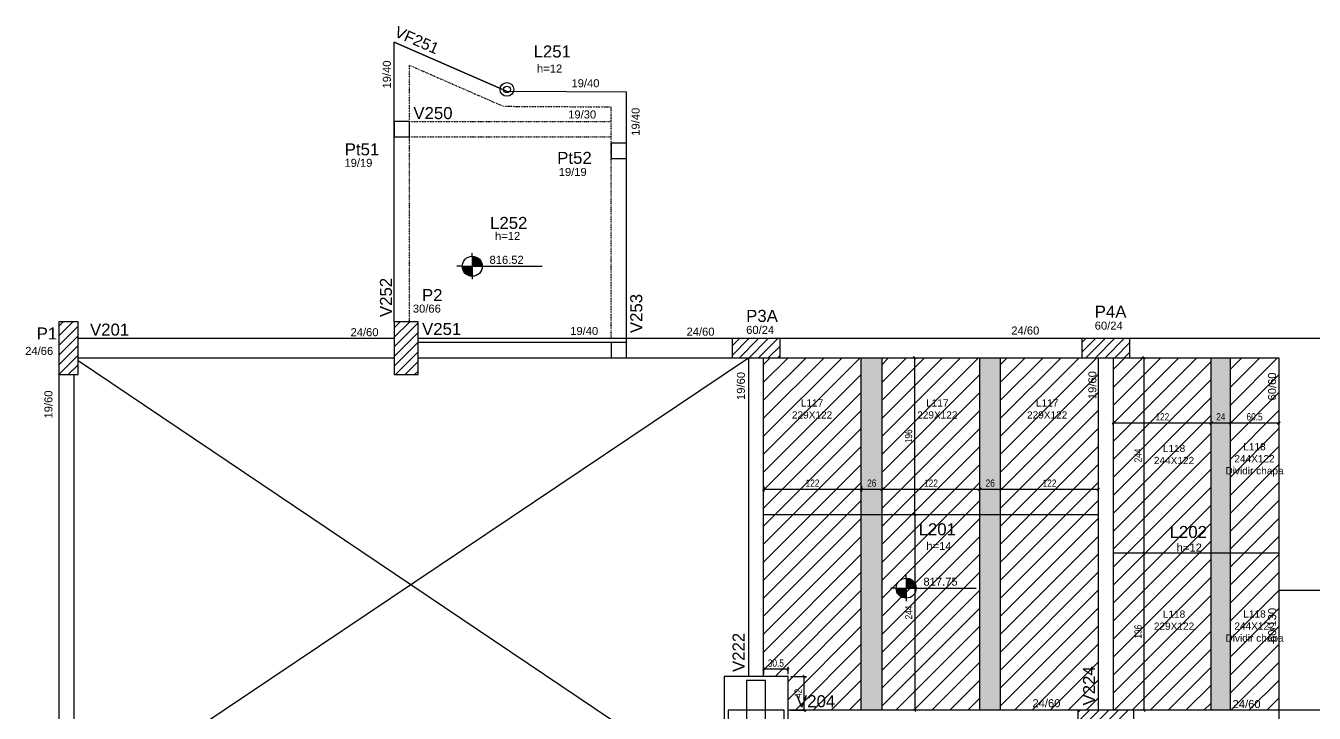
# Model space of a CAD drawing. Header units: millimetres. Extents: x 2698 to 6297, y 1634 to 3295.
# Drawn here: x 2709 to 4318, y 2437 to 3295 of the extents above; entities that cross this region are included whole.
import ezdxf

# ---------------------------------------------------------------- set-up
doc = ezdxf.new("R2010")
doc.units = ezdxf.units.MM
doc.linetypes.add('ESTILO_TQS_0004', pattern=[2, 0.5, -0.4, 0.1, -0.4, 0.1, -0.5])
for name, color, linetype in [('1', 1, 'Continuous'), ('3', 3, 'Continuous'), ('4', 4, 'Continuous'), ('7', 7, 'Continuous'), ('AUX00', 7, 'Continuous'), ('Painéis', 200, 'Continuous')]:
    doc.layers.add(name, color=color, linetype=linetype)
doc.layers.add('Hachura', color=251, linetype='Continuous', lineweight=9)
doc.layers.add('REAPROVEITAMENTO', color=251, linetype='Continuous', lineweight=9)
doc.styles.add('COTA TECNICA-50', font='techl___.ttf', dxfattribs={"height": 9})
doc.styles.get("Standard").update_dxf_attribs({"font": 'arial.ttf'})
doc.dimstyles.new('COTA PAINEL-50', dxfattribs={"dimtxt": 9, "dimasz": 3, "dimexe": 3, "dimexo": 3, "dimgap": 3, "dimtad": 1, "dimdec": 1, "dimzin": 12, "dimdsep": 46, "dimtxsty": 'COTA TECNICA-50', "dimblk1": 'OBLIQUE', "dimblk2": 'OBLIQUE', "dimsah": 1, "dimcen": 0.9, "dimclrd": 4, "dimclre": 4, "dimclrt": 240, "dimadec": 1, "dimazin": 3, "dimtfac": 1, "dimtdec": 1, "dimtmove": 0, "dimatfit": 3, "dimfxl": 1, "dimtolj": 1, "dimtzin": 12, "dimarcsym": 0})

# ---------------------------------------------------------------- blocks, each defined once
blk = doc.blocks.new('_Oblique')
at = {"color": 0, "linetype": 'ByBlock', "lineweight": -2}
blk.add_line((-0.5, -0.5), (0.5, 0.5), dxfattribs=at)
blk = doc.blocks.new('*D34')
at = {"layer": 'Defpoints', "color": 0, "transparency": 16777216}
for p in [(3630.4, 2723.2), (3752.4, 2723.9), (3752.4, 2716.5)]:
    blk.add_point(p, dxfattribs=at)
at = {"layer": 'Painéis', "color": 4, "lineweight": -2, "transparency": 16777216}
for p, q in [((3630.4, 2720.2), (3630.4, 2713.5)), ((3752.4, 2720.9), (3752.4, 2713.5)), ((3630.4, 2716.5), (3752.4, 2716.5))]:
    blk.add_line(p, q, dxfattribs=at)
at = {"layer": 'Painéis', "color": 4, "lineweight": -2, "transparency": 16777216, "xscale": 3, "yscale": 3, "zscale": 3, "rotation": 180}
blk.add_blockref('_Oblique', (3630.4, 2716.5), dxfattribs=at)
at = {"layer": 'Painéis', "color": 4, "lineweight": -2, "transparency": 16777216, "xscale": 3, "yscale": 3, "zscale": 3}
blk.add_blockref('_Oblique', (3752.4, 2716.5), dxfattribs=at)
at = {"layer": 'Painéis', "color": 240, "transparency": 16777216, "insert": (3691.4, 2724.1), "char_height": 9, "attachment_point": 5, "style": 'COTA TECNICA-50'}
blk.add_mtext('\\A1;122', dxfattribs=at)
blk = doc.blocks.new('*D128')
at = {"layer": 'Defpoints', "color": 0, "transparency": 16777216}
for p in [(3752.4, 2716.5), (3778.4, 2716.5), (3778.4, 2716.5)]:
    blk.add_point(p, dxfattribs=at)
at = {"layer": 'Painéis', "color": 4, "lineweight": -2, "transparency": 16777216}
blk.add_line((3752.4, 2716.5), (3778.4, 2716.5), dxfattribs=at)
at = {"layer": 'Painéis', "color": 4, "lineweight": -2, "transparency": 16777216, "xscale": 3, "yscale": 3, "zscale": 3, "rotation": 180}
blk.add_blockref('_Oblique', (3752.4, 2716.5), dxfattribs=at)
at = {"layer": 'Painéis', "color": 4, "lineweight": -2, "transparency": 16777216, "xscale": 3, "yscale": 3, "zscale": 3}
blk.add_blockref('_Oblique', (3778.4, 2716.5), dxfattribs=at)
at = {"layer": 'Painéis', "color": 240, "transparency": 16777216, "insert": (3765.4, 2724.1), "char_height": 9, "attachment_point": 5, "style": 'COTA TECNICA-50'}
blk.add_mtext('\\A1;26', dxfattribs=at)
blk = doc.blocks.new('*D129')
at = {"layer": 'Defpoints', "color": 0, "transparency": 16777216}
for p in [(3778.4, 2716.5), (3900.4, 2716.5), (3900.4, 2716.5)]:
    blk.add_point(p, dxfattribs=at)
at = {"layer": 'Painéis', "color": 4, "lineweight": -2, "transparency": 16777216}
blk.add_line((3778.4, 2716.5), (3900.4, 2716.5), dxfattribs=at)
at = {"layer": 'Painéis', "color": 4, "lineweight": -2, "transparency": 16777216, "xscale": 3, "yscale": 3, "zscale": 3, "rotation": 180}
blk.add_blockref('_Oblique', (3778.4, 2716.5), dxfattribs=at)
at = {"layer": 'Painéis', "color": 4, "lineweight": -2, "transparency": 16777216, "xscale": 3, "yscale": 3, "zscale": 3}
blk.add_blockref('_Oblique', (3900.4, 2716.5), dxfattribs=at)
at = {"layer": 'Painéis', "color": 240, "transparency": 16777216, "insert": (3839.4, 2724.1), "char_height": 9, "attachment_point": 5, "style": 'COTA TECNICA-50'}
blk.add_mtext('\\A1;122', dxfattribs=at)
blk = doc.blocks.new('*D130')
at = {"layer": 'Defpoints', "color": 0, "transparency": 16777216}
for p in [(3900.4, 2716.5), (3926.4, 2716.5), (3926.4, 2716.5)]:
    blk.add_point(p, dxfattribs=at)
at = {"layer": 'Painéis', "color": 4, "lineweight": -2, "transparency": 16777216}
blk.add_line((3900.4, 2716.5), (3926.4, 2716.5), dxfattribs=at)
at = {"layer": 'Painéis', "color": 4, "lineweight": -2, "transparency": 16777216, "xscale": 3, "yscale": 3, "zscale": 3, "rotation": 180}
blk.add_blockref('_Oblique', (3900.4, 2716.5), dxfattribs=at)
at = {"layer": 'Painéis', "color": 4, "lineweight": -2, "transparency": 16777216, "xscale": 3, "yscale": 3, "zscale": 3}
blk.add_blockref('_Oblique', (3926.4, 2716.5), dxfattribs=at)
at = {"layer": 'Painéis', "color": 240, "transparency": 16777216, "insert": (3913.4, 2724.1), "char_height": 9, "attachment_point": 5, "style": 'COTA TECNICA-50'}
blk.add_mtext('\\A1;26', dxfattribs=at)
blk = doc.blocks.new('*D131')
at = {"layer": 'Defpoints', "color": 0, "transparency": 16777216}
for p in [(4048.4, 2723.2), (3926.4, 2716.5), (4048.4, 2716.5)]:
    blk.add_point(p, dxfattribs=at)
at = {"layer": 'Painéis', "color": 4, "lineweight": -2, "transparency": 16777216}
for p, q in [((4048.4, 2720.2), (4048.4, 2713.5)), ((3926.4, 2716.5), (4048.4, 2716.5))]:
    blk.add_line(p, q, dxfattribs=at)
at = {"layer": 'Painéis', "color": 4, "lineweight": -2, "transparency": 16777216, "xscale": 3, "yscale": 3, "zscale": 3, "rotation": 180}
blk.add_blockref('_Oblique', (3926.4, 2716.5), dxfattribs=at)
at = {"layer": 'Painéis', "color": 4, "lineweight": -2, "transparency": 16777216, "xscale": 3, "yscale": 3, "zscale": 3}
blk.add_blockref('_Oblique', (4048.4, 2716.5), dxfattribs=at)
at = {"layer": 'Painéis', "color": 240, "transparency": 16777216, "insert": (3987.4, 2724.1), "char_height": 9, "attachment_point": 5, "style": 'COTA TECNICA-50'}
blk.add_mtext('\\A1;122', dxfattribs=at)
blk = doc.blocks.new('*D35')
at = {"layer": 'Defpoints', "color": 0, "transparency": 16777216}
for p in [(3819, 2880.6), (3819, 2880.6), (3819, 2684.6)]:
    blk.add_point(p, dxfattribs=at)
at = {"layer": 'Painéis', "color": 4, "lineweight": -2, "transparency": 16777216}
blk.add_line((3819, 2684.6), (3819, 2880.6), dxfattribs=at)
at = {"layer": 'Painéis', "color": 4, "lineweight": -2, "transparency": 16777216, "xscale": 3, "yscale": 3, "zscale": 3}
for p, rotation in [((3819, 2880.6), 90), ((3819, 2684.6), 270)]:
    blk.add_blockref('_Oblique', p, dxfattribs=dict(at, rotation=rotation))
at = {"layer": 'Painéis', "color": 240, "transparency": 16777216, "insert": (3811.4, 2782.6), "char_height": 9, "attachment_point": 5, "rotation": 90, "style": 'COTA TECNICA-50'}
blk.add_mtext('\\A1;196', dxfattribs=at)
blk = doc.blocks.new('*D36')
at = {"layer": 'Defpoints', "color": 0, "transparency": 16777216}
for p in [(3819, 2684.6), (3819, 2440.6), (3819, 2440.6)]:
    blk.add_point(p, dxfattribs=at)
at = {"layer": 'Painéis', "color": 4, "lineweight": -2, "transparency": 16777216}
blk.add_line((3819, 2684.6), (3819, 2440.6), dxfattribs=at)
at = {"layer": 'Painéis', "color": 4, "lineweight": -2, "transparency": 16777216, "xscale": 3, "yscale": 3, "zscale": 3}
for p, rotation in [((3819, 2684.6), 90), ((3819, 2440.6), 270)]:
    blk.add_blockref('_Oblique', p, dxfattribs=dict(at, rotation=rotation))
at = {"layer": 'Painéis', "color": 240, "transparency": 16777216, "insert": (3811.5, 2562.6), "char_height": 9, "attachment_point": 5, "rotation": 90, "style": 'COTA TECNICA-50'}
blk.add_mtext('\\A1;244', dxfattribs=at)
blk = doc.blocks.new('*D132')
at = {"layer": 'Defpoints', "color": 0, "transparency": 16777216}
for p in [(3660.9, 2482.6), (3681, 2482.6), (3660.9, 2440.6)]:
    blk.add_point(p, dxfattribs=at)
at = {"layer": 'Painéis', "color": 4, "lineweight": -2, "transparency": 16777216}
for p, q in [((3663.9, 2482.6), (3684, 2482.6)), ((3681, 2440.6), (3681, 2482.6)), ((3663.9, 2440.6), (3684, 2440.6))]:
    blk.add_line(p, q, dxfattribs=at)
at = {"layer": 'Painéis', "color": 4, "lineweight": -2, "transparency": 16777216, "xscale": 3, "yscale": 3, "zscale": 3}
for p, rotation in [((3681, 2482.6), 90), ((3681, 2440.6), 270)]:
    blk.add_blockref('_Oblique', p, dxfattribs=dict(at, rotation=rotation))
at = {"layer": 'Painéis', "color": 240, "transparency": 16777216, "insert": (3673.4, 2461.6), "char_height": 9, "attachment_point": 5, "rotation": 90, "style": 'COTA TECNICA-50'}
blk.add_mtext('\\A1;42', dxfattribs=at)
blk = doc.blocks.new('*D133')
at = {"layer": 'Defpoints', "color": 0, "transparency": 16777216}
for p in [(3630.4, 2491.7), (3630.4, 2482.6), (3660.9, 2482.6)]:
    blk.add_point(p, dxfattribs=at)
at = {"layer": 'Painéis', "color": 4, "lineweight": -2, "transparency": 16777216}
for p, q in [((3630.4, 2485.6), (3630.4, 2494.7)), ((3660.9, 2491.7), (3630.4, 2491.7)), ((3660.9, 2485.6), (3660.9, 2494.7))]:
    blk.add_line(p, q, dxfattribs=at)
at = {"layer": 'Painéis', "color": 4, "lineweight": -2, "transparency": 16777216, "xscale": 3, "yscale": 3, "zscale": 3, "rotation": 180}
blk.add_blockref('_Oblique', (3630.4, 2491.7), dxfattribs=at)
at = {"layer": 'Painéis', "color": 4, "lineweight": -2, "transparency": 16777216, "xscale": 3, "yscale": 3, "zscale": 3}
blk.add_blockref('_Oblique', (3660.9, 2491.7), dxfattribs=at)
at = {"layer": 'Painéis', "color": 240, "transparency": 16777216, "insert": (3645.6, 2499.4), "char_height": 9, "attachment_point": 5, "style": 'COTA TECNICA-50'}
blk.add_mtext('\\A1;30.5', dxfattribs=at)
blk = doc.blocks.new('*D13')
at = {"layer": 'Defpoints', "color": 0, "transparency": 16777216}
for p in [(4105.6, 2636.6), (4105.6, 2636.6), (4105.6, 2440.6)]:
    blk.add_point(p, dxfattribs=at)
at = {"layer": 'Painéis', "color": 4, "lineweight": -2, "transparency": 16777216}
blk.add_line((4105.6, 2440.6), (4105.6, 2636.6), dxfattribs=at)
at = {"layer": 'Painéis', "color": 4, "lineweight": -2, "transparency": 16777216, "xscale": 3, "yscale": 3, "zscale": 3}
for p, rotation in [((4105.6, 2636.6), 90), ((4105.6, 2440.6), 270)]:
    blk.add_blockref('_Oblique', p, dxfattribs=dict(at, rotation=rotation))
at = {"layer": 'Painéis', "color": 240, "transparency": 16777216, "insert": (4098, 2538.6), "char_height": 9, "attachment_point": 5, "rotation": 90, "style": 'COTA TECNICA-50'}
blk.add_mtext('\\A1;196', dxfattribs=at)
blk = doc.blocks.new('*D14')
at = {"layer": 'Defpoints', "color": 0, "transparency": 16777216}
for p in [(4105.6, 2880.6), (4107.1, 2880.6), (4105.6, 2636.6)]:
    blk.add_point(p, dxfattribs=at)
at = {"layer": 'Painéis', "color": 4, "lineweight": -2, "transparency": 16777216}
for p, q in [((4104.1, 2880.6), (4102.6, 2880.6)), ((4105.6, 2636.6), (4105.6, 2880.6))]:
    blk.add_line(p, q, dxfattribs=at)
at = {"layer": 'Painéis', "color": 4, "lineweight": -2, "transparency": 16777216, "xscale": 3, "yscale": 3, "zscale": 3}
for p, rotation in [((4105.6, 2880.6), 90), ((4105.6, 2636.6), 270)]:
    blk.add_blockref('_Oblique', p, dxfattribs=dict(at, rotation=rotation))
at = {"layer": 'Painéis', "color": 240, "transparency": 16777216, "insert": (4098, 2758.6), "char_height": 9, "attachment_point": 5, "rotation": 90, "style": 'COTA TECNICA-50'}
blk.add_mtext('\\A1;244', dxfattribs=at)
blk = doc.blocks.new('*D15')
at = {"layer": 'Defpoints', "color": 0, "transparency": 16777216}
for p in [(4067.4, 2799.3), (4189.4, 2799.3), (4189.4, 2799.3)]:
    blk.add_point(p, dxfattribs=at)
at = {"layer": 'Painéis', "color": 4, "lineweight": -2, "transparency": 16777216}
blk.add_line((4067.4, 2799.3), (4189.4, 2799.3), dxfattribs=at)
at = {"layer": 'Painéis', "color": 4, "lineweight": -2, "transparency": 16777216, "xscale": 3, "yscale": 3, "zscale": 3, "rotation": 180}
blk.add_blockref('_Oblique', (4067.4, 2799.3), dxfattribs=at)
at = {"layer": 'Painéis', "color": 4, "lineweight": -2, "transparency": 16777216, "xscale": 3, "yscale": 3, "zscale": 3}
blk.add_blockref('_Oblique', (4189.4, 2799.3), dxfattribs=at)
at = {"layer": 'Painéis', "color": 240, "transparency": 16777216, "insert": (4128.4, 2806.9), "char_height": 9, "attachment_point": 5, "style": 'COTA TECNICA-50'}
blk.add_mtext('\\A1;122', dxfattribs=at)
blk = doc.blocks.new('*D16')
at = {"layer": 'Defpoints', "color": 0, "transparency": 16777216}
for p in [(4189.4, 2799.3), (4213.4, 2799.3), (4213.4, 2799.3)]:
    blk.add_point(p, dxfattribs=at)
at = {"layer": 'Painéis', "color": 4, "lineweight": -2, "transparency": 16777216}
blk.add_line((4189.4, 2799.3), (4213.4, 2799.3), dxfattribs=at)
at = {"layer": 'Painéis', "color": 4, "lineweight": -2, "transparency": 16777216, "xscale": 3, "yscale": 3, "zscale": 3, "rotation": 180}
blk.add_blockref('_Oblique', (4189.4, 2799.3), dxfattribs=at)
at = {"layer": 'Painéis', "color": 4, "lineweight": -2, "transparency": 16777216, "xscale": 3, "yscale": 3, "zscale": 3}
blk.add_blockref('_Oblique', (4213.4, 2799.3), dxfattribs=at)
at = {"layer": 'Painéis', "color": 240, "transparency": 16777216, "insert": (4201.4, 2806.9), "char_height": 9, "attachment_point": 5, "style": 'COTA TECNICA-50'}
blk.add_mtext('\\A1;24', dxfattribs=at)
blk = doc.blocks.new('*D17')
at = {"layer": 'Defpoints', "color": 0, "transparency": 16777216}
for p in [(4213.4, 2799.3), (4273.9, 2799.3), (4273.9, 2799.3)]:
    blk.add_point(p, dxfattribs=at)
at = {"layer": 'Painéis', "color": 4, "lineweight": -2, "transparency": 16777216}
blk.add_line((4213.4, 2799.3), (4273.9, 2799.3), dxfattribs=at)
at = {"layer": 'Painéis', "color": 4, "lineweight": -2, "transparency": 16777216, "xscale": 3, "yscale": 3, "zscale": 3, "rotation": 180}
blk.add_blockref('_Oblique', (4213.4, 2799.3), dxfattribs=at)
at = {"layer": 'Painéis', "color": 4, "lineweight": -2, "transparency": 16777216, "xscale": 3, "yscale": 3, "zscale": 3}
blk.add_blockref('_Oblique', (4273.9, 2799.3), dxfattribs=at)
at = {"layer": 'Painéis', "color": 240, "transparency": 16777216, "insert": (4243.6, 2806.9), "char_height": 9, "attachment_point": 5, "style": 'COTA TECNICA-50'}
blk.add_mtext('\\A1;60.5', dxfattribs=at)

msp = doc.modelspace()

# ---------------------------------------------------------------- hatches: boundary and pattern name
at = {"layer": 'Hachura', "linetype": 'ByBlock'}
h = msp.add_hatch(color=256, dxfattribs=at)
h.dxf.hatch_style = 1
h.paths.add_polyline_path([(3778.36, 2440.58), (3752.36, 2440.58), (3752.36, 2880.58), (3778.36, 2880.58)])
h = msp.add_hatch(color=256, dxfattribs=at)
h.dxf.hatch_style = 1
h.paths.add_polyline_path([(3926.36, 2440.58), (3900.36, 2440.58), (3900.36, 2880.58), (3926.36, 2880.58)])
h = msp.add_hatch(color=256, dxfattribs=at)
h.dxf.hatch_style = 1
h.paths.add_polyline_path([(4189.36, 2440.58), (4213.36, 2440.58), (4213.36, 2880.58), (4189.36, 2880.58)])
at = {"layer": 'REAPROVEITAMENTO', "linetype": 'ByBlock'}
h = msp.add_hatch(dxfattribs=at)
h.set_pattern_fill('ANSI31', color=256, scale=5, style=2)
h.set_pattern_definition([(45, (-2644.146, 459.466), (-11.22532, 11.22532), [])])
h.paths.add_polyline_path([(3630.36, 2482.58), (3660.86, 2482.58), (3660.86, 2440.58), (3752.36, 2440.58), (3752.36, 2880.58), (3630.36, 2880.58)])
h = msp.add_hatch(dxfattribs=at)
h.set_pattern_fill('ANSI31', color=256, scale=5, style=2)
h.set_pattern_definition([(45, (-2496.146, 459.466), (-11.22532, 11.22532), [])])
h.paths.add_polyline_path([(3778.36, 2440.58), (3900.36, 2440.58), (3900.36, 2880.58), (3778.36, 2880.58)])
h = msp.add_hatch(dxfattribs=at)
h.set_pattern_fill('ANSI31', color=256, scale=5, style=2)
h.set_pattern_definition([(45, (-2348.146, 459.466), (-11.22532, 11.22532), [])])
h.paths.add_polyline_path([(3926.36, 2440.58), (4048.36, 2440.58), (4048.36, 2880.58), (3926.36, 2880.58)])
h = msp.add_hatch(dxfattribs=at)
h.set_pattern_fill('ANSI31', color=256, scale=5, style=2)
h.set_pattern_definition([(45, (-2207.146, 655.466), (-11.22532, 11.22532), [])])
h.paths.add_polyline_path([(4189.36, 2880.58), (4067.36, 2880.58), (4067.36, 2440.58), (4189.36, 2440.58)])
h = msp.add_hatch(dxfattribs=at)
h.set_pattern_fill('ANSI31', color=256, scale=5, style=2)
h.set_pattern_definition([(45, (-2061.146, 655.466), (-11.22532, 11.22532), [])])
h.paths.add_polyline_path([(4273.86, 2880.58), (4213.36, 2880.58), (4213.36, 2440.58), (4273.86, 2440.58)])

# ---------------------------------------------------------------- linework, layer by layer
at = {"layer": '1', "linetype": 'Continuous'}
for p, q in [((2768.86, 2315.58), (3611.36, 2880.58)), ((2773.86, 2877.23), (3608.86, 2315.58))]:
    msp.add_line(p, q, dxfattribs=at)
at = {"layer": '3', "linetype": 'Continuous'}
for p, q in [((3168.86, 2925.58), (3168.86, 3274.91)), ((3309.27, 3213.66), (3458.86, 3212.72)), ((3458.86, 2899.58), (3458.86, 3212.72)), ((3266.35, 3007.39), (3266.35, 3011.15)), ((3253.85, 2994.89), (3247.22, 2994.89)), ((3253.85, 2994.89), (3278.85, 2994.89)), ((3266.35, 2994.1), (3253.85, 2994.1)), ((3266.35, 3007.39), (3266.35, 2982.39)), ((3266.35, 3006.79), (3270.2, 3006.79)), ((3266.35, 3005.99), (3272.1, 3005.99)), ((3266.35, 3005.2), (3273.42, 3005.2)), ((3266.35, 3004.41), (3274.46, 3004.41)), ((3266.35, 3003.61), (3275.31, 3003.61)), ((3266.35, 3002.82), (3276.01, 3002.82)), ((3266.35, 3002.03), (3276.61, 3002.03)), ((3266.35, 3001.24), (3277.12, 3001.24)), ((3266.35, 3000.44), (3277.55, 3000.44)), ((3266.35, 2999.65), (3277.91, 2999.65)), ((3266.35, 2998.86), (3278.21, 2998.86)), ((3266.35, 2998.06), (3278.44, 2998.06)), ((3266.35, 2997.27), (3278.62, 2997.27)), ((3266.35, 2996.48), (3278.75, 2996.48)), ((3266.35, 2995.69), (3278.85, 2995.69)), ((3278.85, 2994.89), (3353.63, 2994.89)), ((3266.35, 2993.31), (3253.95, 2993.31)), ((3266.35, 2992.52), (3254.08, 2992.52)), ((3266.35, 2991.72), (3254.26, 2991.72)), ((3266.35, 2990.93), (3254.5, 2990.93)), ((3266.35, 2990.14), (3254.79, 2990.14)), ((3266.35, 2989.34), (3255.15, 2989.34)), ((3266.35, 2988.55), (3255.58, 2988.55)), ((3266.35, 2987.76), (3256.09, 2987.76)), ((3266.35, 2986.97), (3256.69, 2986.97)), ((3266.35, 2986.17), (3257.4, 2986.17)), ((3266.35, 2985.38), (3258.24, 2985.38)), ((3266.35, 2984.59), (3259.28, 2984.59)), ((3266.35, 2983.79), (3260.6, 2983.79)), ((3266.35, 2983), (3262.5, 2983)), ((3266.35, 2982.39), (3266.35, 2978.71)), ((2749.86, 2907.94), (2767.51, 2925.58)), ((2749.86, 2919.96), (2755.49, 2925.58)), ((2749.86, 2895.91), (2773.86, 2919.91)), ((3168.86, 2906.21), (3188.24, 2925.58)), ((3168.86, 2918.23), (3176.22, 2925.58)), ((3168.86, 2894.19), (3198.86, 2924.19)), ((2749.86, 2883.89), (2773.86, 2907.89)), ((3168.86, 2882.17), (3198.86, 2912.17)), ((3168.86, 2870.14), (3198.86, 2900.14)), ((3439.86, 2899.58), (3198.86, 2899.58)), ((3590.86, 2883.44), (3612.01, 2904.58)), ((3590.86, 2895.46), (3599.99, 2904.58)), ((3600.03, 2880.58), (3624.03, 2904.58)), ((3612.05, 2880.58), (3636.05, 2904.58)), ((3624.07, 2880.58), (3648.07, 2904.58)), ((4027.86, 2887.69), (4044.76, 2904.58)), ((4027.86, 2899.71), (4032.74, 2904.58)), ((4032.78, 2880.58), (4056.78, 2904.58)), ((4044.8, 2880.58), (4068.8, 2904.58)), ((4056.82, 2880.58), (4080.82, 2904.58)), ((4068.84, 2880.58), (4087.86, 2899.6)), ((2749.86, 2871.87), (2773.86, 2895.87)), ((2749.86, 2859.85), (2773.86, 2883.85)), ((3170.32, 2859.58), (3198.86, 2888.12)), ((3636.09, 2880.58), (3650.86, 2895.35)), ((3648.11, 2880.58), (3650.86, 2883.33)), ((4080.86, 2880.58), (4087.86, 2887.58)), ((2761.61, 2859.58), (2773.86, 2871.83)), ((3182.34, 2859.58), (3198.86, 2876.1)), ((2768.86, 2398.58), (2768.86, 2859.58)), ((2773.64, 2859.58), (2773.86, 2859.81)), ((3194.36, 2859.58), (3198.86, 2864.08)), ((3808.39, 2605.52), (3808.39, 2609.28)), ((3795.89, 2593.02), (3789.25, 2593.02)), ((3795.89, 2593.02), (3820.89, 2593.02)), ((3808.39, 2592.23), (3795.89, 2592.23)), ((3808.39, 2591.44), (3795.99, 2591.44)), ((3808.39, 2605.52), (3808.39, 2580.52)), ((3808.39, 2604.92), (3812.24, 2604.92)), ((3808.39, 2604.12), (3814.14, 2604.12)), ((3808.39, 2603.33), (3815.46, 2603.33)), ((3808.39, 2602.54), (3816.49, 2602.54)), ((3808.39, 2601.75), (3817.34, 2601.75)), ((3808.39, 2600.95), (3818.05, 2600.95)), ((3808.39, 2600.16), (3818.65, 2600.16)), ((3808.39, 2599.37), (3819.16, 2599.37)), ((3808.39, 2598.57), (3819.59, 2598.57)), ((3808.39, 2597.78), (3819.95, 2597.78)), ((3808.39, 2596.99), (3820.24, 2596.99)), ((3808.39, 2596.2), (3820.48, 2596.2)), ((3808.39, 2595.4), (3820.66, 2595.4)), ((3808.39, 2594.61), (3820.79, 2594.61)), ((3808.39, 2593.82), (3820.89, 2593.82)), ((3820.89, 2593.02), (3895.67, 2593.02)), ((3808.39, 2590.65), (3796.11, 2590.65)), ((3808.39, 2589.85), (3796.3, 2589.85)), ((3808.39, 2589.06), (3796.53, 2589.06)), ((3808.39, 2588.27), (3796.83, 2588.27)), ((3808.39, 2587.47), (3797.19, 2587.47)), ((3808.39, 2586.68), (3797.62, 2586.68)), ((3808.39, 2585.89), (3798.12, 2585.89)), ((3808.39, 2585.1), (3798.72, 2585.1)), ((3808.39, 2584.3), (3799.43, 2584.3)), ((3808.39, 2583.51), (3800.28, 2583.51)), ((3808.39, 2582.72), (3801.31, 2582.72)), ((3808.39, 2581.92), (3802.64, 2581.92)), ((3808.39, 2581.13), (3804.54, 2581.13)), ((3808.39, 2580.52), (3808.39, 2576.84)), ((4273.86, 2590.58), (4333.86, 2590.58)), ((4022.86, 2425.9), (4037.55, 2440.58)), ((4022.86, 2437.92), (4025.53, 2440.58)), ((4025.57, 2416.58), (4049.57, 2440.58)), ((4037.59, 2416.58), (4061.59, 2440.58)), ((4049.61, 2416.58), (4073.61, 2440.58)), ((4061.63, 2416.58), (4085.63, 2440.58))]:
    msp.add_line(p, q, dxfattribs=at)
at = {"layer": '3', "linetype": 'ESTILO_TQS_0004'}
for p, q in [((3187.86, 2925.58), (3187.86, 3245.89)), ((3187.86, 3245.89), (3305.25, 3194.68)), ((3305.25, 3194.68), (3439.86, 3193.84)), ((3187.86, 3175.58), (3439.86, 3175.58)), ((3187.86, 3156.58), (3439.86, 3156.58))]:
    msp.add_line(p, q, dxfattribs=at)
at = {"layer": '3', "linetype": 'Continuous'}
for points in [[(3168.86, 3274.91), (3309.27, 3213.66), (3168.86, 3274.91)], [(3168.86, 2904.58), (2773.86, 2904.58)], [(3590.86, 2904.58), (3198.86, 2904.58)], [(4027.86, 2904.58), (3650.86, 2904.58)], [(4303.86, 2904.58), (4087.86, 2904.58)], [(4464.86, 2904.58), (4303.86, 2904.58)], [(2773.86, 2880.58), (3168.86, 2880.58)], [(3198.86, 2880.58), (3590.86, 2880.58)], [(3611.36, 2880.58), (3611.36, 2482.58)], [(3630.36, 2482.58), (3630.36, 2880.58)], [(3650.86, 2880.58), (4027.86, 2880.58)], [(4048.36, 2880.58), (4048.36, 2440.58)], [(4067.36, 2440.58), (4067.36, 2880.58)], [(4087.86, 2880.58), (4273.86, 2880.58)], [(4273.86, 2880.58), (4273.86, 2578.58)], [(2749.86, 2859.58), (2749.86, 2398.58)], [(4273.86, 2578.58), (4273.86, 2440.58)], [(3580.86, 2374.58), (3660.86, 2374.58), (3660.86, 2482.58), (3580.86, 2482.58), (3580.86, 2374.58)], [(4022.86, 2440.58), (3660.86, 2440.58)], [(4273.86, 2440.58), (4092.86, 2440.58)]]:
    msp.add_lwpolyline(points, dxfattribs=at)
at = {"layer": '3', "linetype": 'ESTILO_TQS_0004'}
msp.add_lwpolyline([(3439.86, 2904.58), (3439.86, 3156.69), (3439.86, 3193.84)], dxfattribs=at)
at = {"layer": '3', "linetype": 'Continuous'}
for centre, radius in [((3309.7, 3215.66), 8.55), ((3309.7, 3215.66), 4.23), ((3266.35, 2994.89), 12.5), ((3808.39, 2593.02), 12.5)]:
    msp.add_circle(centre, radius, dxfattribs=at)
at = {"layer": '7', "linetype": 'Continuous'}
for points in [[(3168.86, 3156.58), (3187.86, 3156.58), (3187.86, 3175.58), (3168.86, 3175.58), (3168.86, 3156.58)], [(3439.86, 3129.4), (3458.86, 3129.4), (3458.86, 3148.4), (3439.86, 3148.4), (3439.86, 3129.4)], [(2749.86, 2859.58), (2773.86, 2859.58), (2773.86, 2925.58), (2749.86, 2925.58), (2749.86, 2859.58)], [(3168.86, 2859.58), (3198.86, 2859.58), (3198.86, 2925.58), (3168.86, 2925.58), (3168.86, 2859.58)], [(3439.86, 2880.58), (3458.86, 2880.58), (3458.86, 2899.58), (3439.86, 2899.58), (3439.86, 2880.58)], [(3590.86, 2880.58), (3650.86, 2880.58), (3650.86, 2904.58), (3590.86, 2904.58), (3590.86, 2880.58)], [(4027.86, 2880.58), (4087.86, 2880.58), (4087.86, 2904.58), (4027.86, 2904.58), (4027.86, 2880.58)], [(3608.86, 2379.58), (3632.86, 2379.58), (3632.86, 2477.58), (3608.86, 2477.58), (3608.86, 2379.58)], [(3585.86, 2416.58), (3655.86, 2416.58), (3655.86, 2440.58), (3585.86, 2440.58), (3585.86, 2416.58)], [(4022.86, 2416.58), (4092.86, 2416.58), (4092.86, 2440.58), (4022.86, 2440.58), (4022.86, 2416.58)], [(4273.86, 2416.58), (4333.86, 2416.58), (4333.86, 2440.58), (4273.86, 2440.58), (4273.86, 2416.58)]]:
    msp.add_lwpolyline(points, dxfattribs=at)
at = {"layer": 'Painéis'}
for p, q in [((3752.36, 2440.58), (3752.36, 2880.58)), ((3778.36, 2440.58), (3778.36, 2880.58)), ((3900.36, 2440.58), (3900.36, 2880.58)), ((3926.36, 2440.58), (3926.36, 2880.58)), ((4189.36, 2440.58), (4189.36, 2880.58)), ((4213.36, 2440.58), (4213.36, 2880.58)), ((4048.36, 2684.58), (3630.36, 2684.58)), ((4273.86, 2636.58), (4067.36, 2636.58))]:
    msp.add_line(p, q, dxfattribs=at)

# ---------------------------------------------------------------- texts
at = {"layer": '3', "linetype": 'Continuous'}
for s, p in [('19/40', (3164.64, 3216.81)), ('19/40', (3475.38, 3157.9)), ('19/60', (3606.94, 2827.94)), ('19/60', (4045.91, 2829.06)), ('60/60', (4270.45, 2827.34)), ('19/60', (2741.91, 2804.85)), ('60/130', (4270.55, 2525.62))]:
    msp.add_text(s, height=10, rotation=90, dxfattribs=at).set_placement(p)
for s, p in [('h=12', (3347.23, 3236.79)), ('19/40', (3390.29, 3218.45)), ('19/30', (3386.21, 3179.47)), ('19/19', (3106.68, 3119.07)), ('19/19', (3374.36, 3107.67)), ('h=12', (3294.79, 3027.77)), ('816.52', (3287.91, 2997.94)), ('30/66', (3192.12, 2937.06)), ('24/60', (3114.34, 2907.57)), ('19/40', (3388.68, 2909.13)), ('24/60', (3534.01, 2908.22)), ('60/24', (3608.51, 2910.48)), ('24/60', (3939.72, 2909.71)), ('60/24', (4043.94, 2915.78)), ('24/66', (2707.91, 2884.21)), ('h=14', (3833.56, 2640.64)), ('h=12', (4146.25, 2638.67)), ('817.75', (3829.95, 2596.08)), ('24/60', (3966.08, 2444.33)), ('24/60', (4216.17, 2443.32))]:
    msp.add_text(s, height=10, dxfattribs=at).set_placement(p)
at = {"layer": '4', "linetype": 'Continuous'}
for s, height, rotation, p in [('VF251', 14, 336.431, (3167.95, 3282.37)), ('V252', 15, 90, (3166, 2931.51)), ('V253', 15, 90, (3478.68, 2911.44)), ('V222', 15, 90, (3606.48, 2488.31)), ('V224', 15, 90, (4044.34, 2446.52))]:
    msp.add_text(s, height=height, rotation=rotation, dxfattribs=at).set_placement(p)
for s, p in [('L251', (3342.97, 3255.58)), ('V250', (3192.79, 3178.64)), ('Pt51', (3107.07, 3133.41)), ('Pt52', (3372.47, 3122.77)), ('L252', (3288.6, 3041.57)), ('P2', (3203.54, 2951.41)), ('P4A', (4043.94, 2930.78)), ('P3A', (3608.51, 2925.48)), ('P1', (2722.2, 2903.5)), ('V201', (2788.86, 2908.33)), ('V251', (3203.66, 2909.07)), ('L201', (3823.94, 2659.01)), ('L202', (4137.5, 2655.67)), ('V204', (3670.86, 2444.33))]:
    msp.add_text(s, height=15, dxfattribs=at).set_placement(p)
at = {"layer": 'AUX00', "char_height": 9, "attachment_point": 1}
for s, width, heights, insert in [('\\pxqc;L117^J229X122', 123.1041, [0], (3629.26, 2828.77)), ('\\pxqc;L117^J229X122', 123.1041, [0], (3785.74, 2828.77)), ('\\pxqc;L117^J229X122', 123.1041, [0], (3922.94, 2828.77)), ('\\pxqc;L118^J244X122', 123.1041, [0], (4081.42, 2771.94)), ('\\pxqc;L118 ^J244X122^JDividir chapa', 144.989, [50.56], (4171.01, 2774.11)), ('\\pxqc;L118^J229X122', 123.1041, [0], (4081.42, 2565.06)), ('\\pxqc;L118 ^J244X122^JDividir chapa', 144.989, [50.56], (4171.01, 2565.24))]:
    msp.add_mtext_dynamic_manual_height_columns(s, width=width, gutter_width=12.5, heights=heights, dxfattribs=dict(at, insert=insert))

# ---------------------------------------------------------------- dimensions: what is measured, and where the dimension line sits
at = {"layer": 'Painéis'}
for base, p1, p2, picture, middle in [((3819.02, 2880.58), (3819.02, 2684.58), (3819.02, 2880.58), '*D35', (3811.4, 2782.58)), ((4105.6, 2880.58), (4105.6, 2636.58), (4107.1, 2880.58), '*D14', (4098.04, 2758.58)), ((3819.02, 2440.58), (3819.02, 2684.58), (3819.02, 2440.58), '*D36', (3811.46, 2562.58)), ((4105.6, 2636.58), (4105.6, 2440.58), (4105.6, 2636.58), '*D13', (4097.98, 2538.58)), ((3680.99, 2482.58), (3660.86, 2440.58), (3660.86, 2482.58), '*D132', (3673.42, 2461.58))]:
    dim = msp.add_linear_dim(base=base, p1=p1, p2=p2, angle=90, dimstyle='COTA PAINEL-50', dxfattribs=at)
    dim.commit()
    dim.dimension.update_dxf_attribs({"geometry": picture, "text_midpoint": middle})
for base, p1, p2, picture, middle in [((4189.36, 2799.34), (4067.36, 2799.34), (4189.36, 2799.34), '*D15', (4128.36, 2806.89)), ((4213.36, 2799.34), (4189.36, 2799.34), (4213.36, 2799.34), '*D16', (4201.36, 2806.91)), ((4273.86, 2799.34), (4213.36, 2799.34), (4273.86, 2799.34), '*D17', (4243.61, 2806.94)), ((3752.36, 2716.5), (3630.36, 2723.21), (3752.36, 2723.87), '*D34', (3691.36, 2724.05))]:
    dim = msp.add_linear_dim(base=base, p1=p1, p2=p2, dimstyle='COTA PAINEL-50', dxfattribs=at)
    dim.commit()
    dim.dimension.update_dxf_attribs({"geometry": picture, "text_midpoint": middle})
for base, p1, p2, picture, middle in [((3778.36, 2716.5), (3752.36, 2716.5), (3778.36, 2716.5), '*D128', (3765.36, 2724.09)), ((3900.36, 2716.5), (3778.36, 2716.5), (3900.36, 2716.5), '*D129', (3839.36, 2724.05)), ((3926.36, 2716.5), (3900.36, 2716.5), (3926.36, 2716.5), '*D130', (3913.36, 2724.09)), ((4048.36, 2716.5), (3926.36, 2716.5), (4048.36, 2723.21), '*D131', (3987.36, 2724.05))]:
    dim = msp.add_linear_dim(base=base, p1=p1, p2=p2, dimstyle='COTA PAINEL-50', override={"dimtmove": 1}, dxfattribs=at)
    dim.commit()
    dim.dimension.update_dxf_attribs({"geometry": picture, "text_midpoint": middle})
dim = msp.add_linear_dim(base=(3630.36, 2491.65), p1=(3660.86, 2482.58), p2=(3630.36, 2482.58), dimstyle='COTA PAINEL-50', dxfattribs=at)
dim.commit()
dim.dimension.update_dxf_attribs({"geometry": '*D133', "text_midpoint": (3645.61, 2491.65), "dimtype": 160})

doc.saveas('drawing.dxf')
